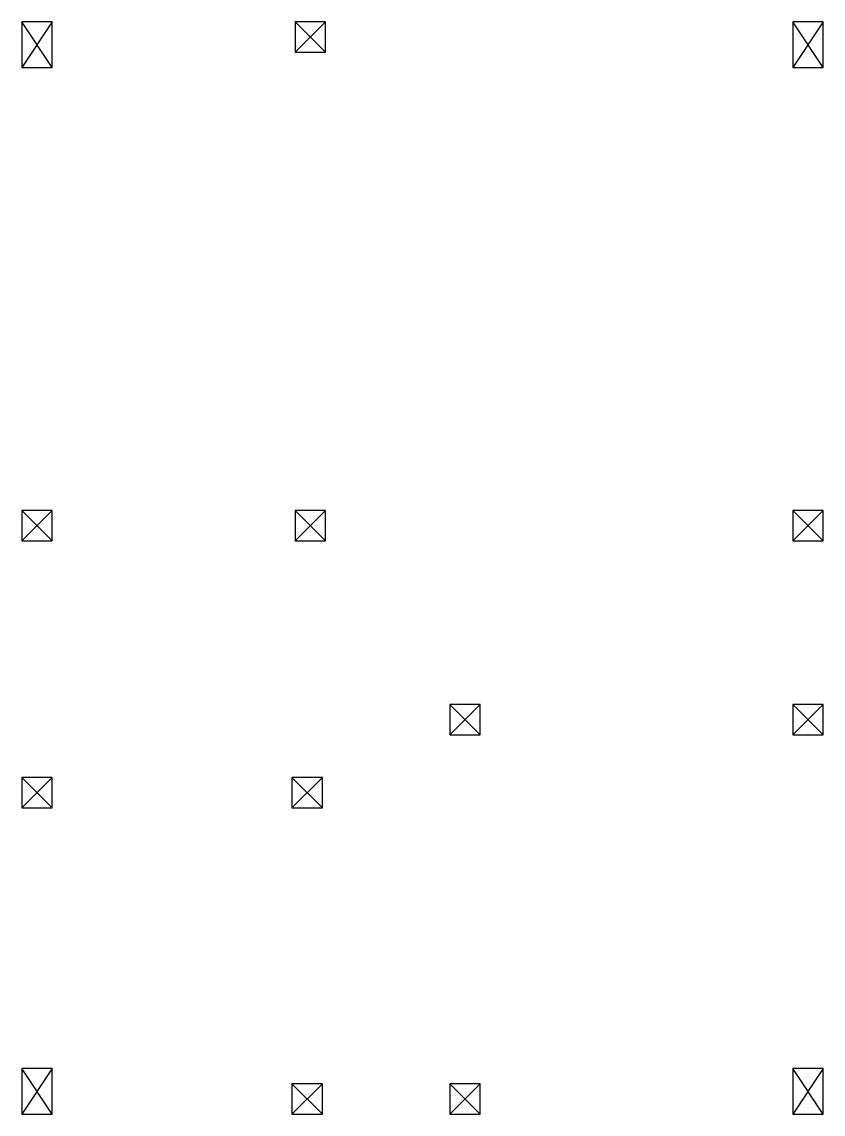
# Model space of a CAD drawing. Header units: inches. Extents: x -7575 to 10804, y -338 to 3076.
# Drawn here: x -7575.5 to -7311.5, y 2015.6 to 2375.6 of the extents above; entities that cross this region are included whole.
import ezdxf

# ---------------------------------------------------------------- set-up
doc = ezdxf.new("R2010")
doc.units = ezdxf.units.IN
doc.header["$MEASUREMENT"] = 0
doc.layers.add('W1', color=40, linetype='Continuous')

msp = doc.modelspace()

# ---------------------------------------------------------------- linework, layer by layer
at = {"layer": 'W1', "color": 132, "true_color": 0x20d9be}
for p, q in [((-7565.493, 2375.606), (-7575.493, 2360.606)), ((-7565.493, 2360.606), (-7575.493, 2375.606)), ((-7311.493, 2375.606), (-7321.493, 2360.606)), ((-7311.493, 2360.606), (-7321.493, 2375.606)), ((-7565.493, 2030.606), (-7575.493, 2015.606)), ((-7565.493, 2015.606), (-7575.493, 2030.606)), ((-7311.493, 2030.606), (-7321.493, 2015.606)), ((-7311.493, 2015.606), (-7321.493, 2030.606))]:
    msp.add_line(p, q, dxfattribs=at)
at = {"layer": 'W1', "color": 1}
for p, q in [((-7485.493, 2365.606), (-7475.493, 2375.606)), ((-7475.493, 2365.606), (-7485.493, 2375.606)), ((-7575.493, 2204.606), (-7565.493, 2214.606)), ((-7565.493, 2204.606), (-7575.493, 2214.606)), ((-7485.493, 2204.606), (-7475.493, 2214.606)), ((-7475.493, 2204.606), (-7485.493, 2214.606)), ((-7321.493, 2204.606), (-7311.493, 2214.606)), ((-7311.493, 2204.606), (-7321.493, 2214.606)), ((-7434.493, 2140.606), (-7424.493, 2150.606)), ((-7424.493, 2140.606), (-7434.493, 2150.606)), ((-7321.493, 2140.606), (-7311.493, 2150.606)), ((-7311.493, 2140.606), (-7321.493, 2150.606)), ((-7575.493, 2116.606), (-7565.493, 2126.606)), ((-7565.493, 2116.606), (-7575.493, 2126.606)), ((-7486.493, 2116.606), (-7476.493, 2126.606)), ((-7476.493, 2116.606), (-7486.493, 2126.606)), ((-7486.493, 2015.606), (-7476.493, 2025.606)), ((-7476.493, 2015.606), (-7486.493, 2025.606)), ((-7434.493, 2015.606), (-7424.493, 2025.606)), ((-7424.493, 2015.606), (-7434.493, 2025.606))]:
    msp.add_line(p, q, dxfattribs=at)
at = {"layer": 'W1', "color": 132, "true_color": 0x20d9be}
for points in [[(-7575.493, 2360.606), (-7565.493, 2360.606), (-7565.493, 2375.606), (-7575.493, 2375.606)], [(-7321.493, 2360.606), (-7311.493, 2360.606), (-7311.493, 2375.606), (-7321.493, 2375.606)], [(-7575.493, 2015.606), (-7565.493, 2015.606), (-7565.493, 2030.606), (-7575.493, 2030.606)], [(-7321.493, 2015.606), (-7311.493, 2015.606), (-7311.493, 2030.606), (-7321.493, 2030.606)]]:
    msp.add_lwpolyline(points, close=True, dxfattribs=at)
at = {"layer": 'W1', "color": 1}
for points in [[(-7485.493, 2365.606), (-7475.493, 2365.606), (-7475.493, 2375.606), (-7485.493, 2375.606)], [(-7575.493, 2204.606), (-7565.493, 2204.606), (-7565.493, 2214.606), (-7575.493, 2214.606)], [(-7485.493, 2204.606), (-7475.493, 2204.606), (-7475.493, 2214.606), (-7485.493, 2214.606)], [(-7321.493, 2204.606), (-7311.493, 2204.606), (-7311.493, 2214.606), (-7321.493, 2214.606)], [(-7434.493, 2140.606), (-7424.493, 2140.606), (-7424.493, 2150.606), (-7434.493, 2150.606)], [(-7321.493, 2140.606), (-7311.493, 2140.606), (-7311.493, 2150.606), (-7321.493, 2150.606)], [(-7575.493, 2116.606), (-7565.493, 2116.606), (-7565.493, 2126.606), (-7575.493, 2126.606)], [(-7486.493, 2116.606), (-7476.493, 2116.606), (-7476.493, 2126.606), (-7486.493, 2126.606)], [(-7486.493, 2015.606), (-7476.493, 2015.606), (-7476.493, 2025.606), (-7486.493, 2025.606)], [(-7434.493, 2015.606), (-7424.493, 2015.606), (-7424.493, 2025.606), (-7434.493, 2025.606)]]:
    msp.add_lwpolyline(points, close=True, dxfattribs=at)

doc.saveas('drawing.dxf')
